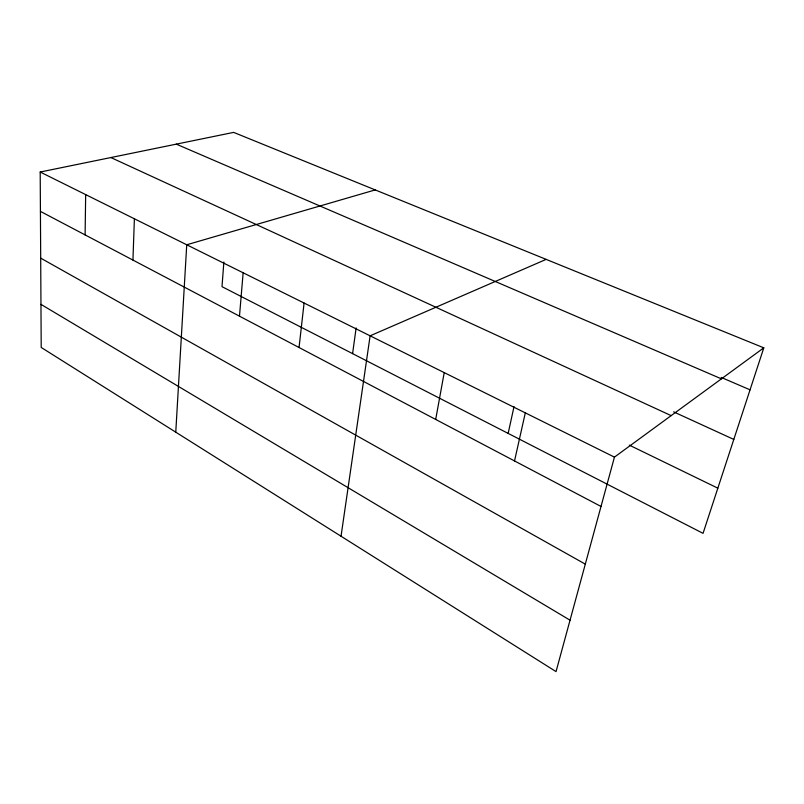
<?xml version="1.0" encoding="UTF-8"?>
<svg xmlns="http://www.w3.org/2000/svg" width="804" height="804" viewBox="0 0 804 804"><rect width="100%" height="100%" fill="white"/><g stroke="black" fill="none" stroke-linecap="round" stroke-linejoin="round"><path stroke-width="1.21" d="M85.103 234.909L85.666 194.598M132.941 260.084L134.389 218.788M175.764 432.17L186.739 244.778L375.207 189.915M223.864 262.014L222.004 286.666L703.048 533.343L763.8 347.83L233.652 132.389L40.2 172.026L41.205 347.449L556.036 671.611L614.447 457.124L763.8 347.83M239.481 316.163L243.14 272.777M299.048 347.509L304.083 303.038M352.584 353.629L356.132 327.942M341.037 536.238L370.121 335.821L546.147 259.38M435.688 419.437L444.22 372.604M508.168 433.406L514.017 406.593M514.53 460.933L525.313 412.864M721.208 377.428L750.042 389.829M176.297 144.137L721.409 378.845M673.601 411.849L733.801 439.426M110.882 157.544L671.159 415.618M629.311 445.125L717.841 488.169M40.2 172.026L614.447 457.124M40.421 211.382L601.01 506.46M40.692 258.134L585.312 564.137M40.964 304.364L570.046 620.196"/></g></svg>
